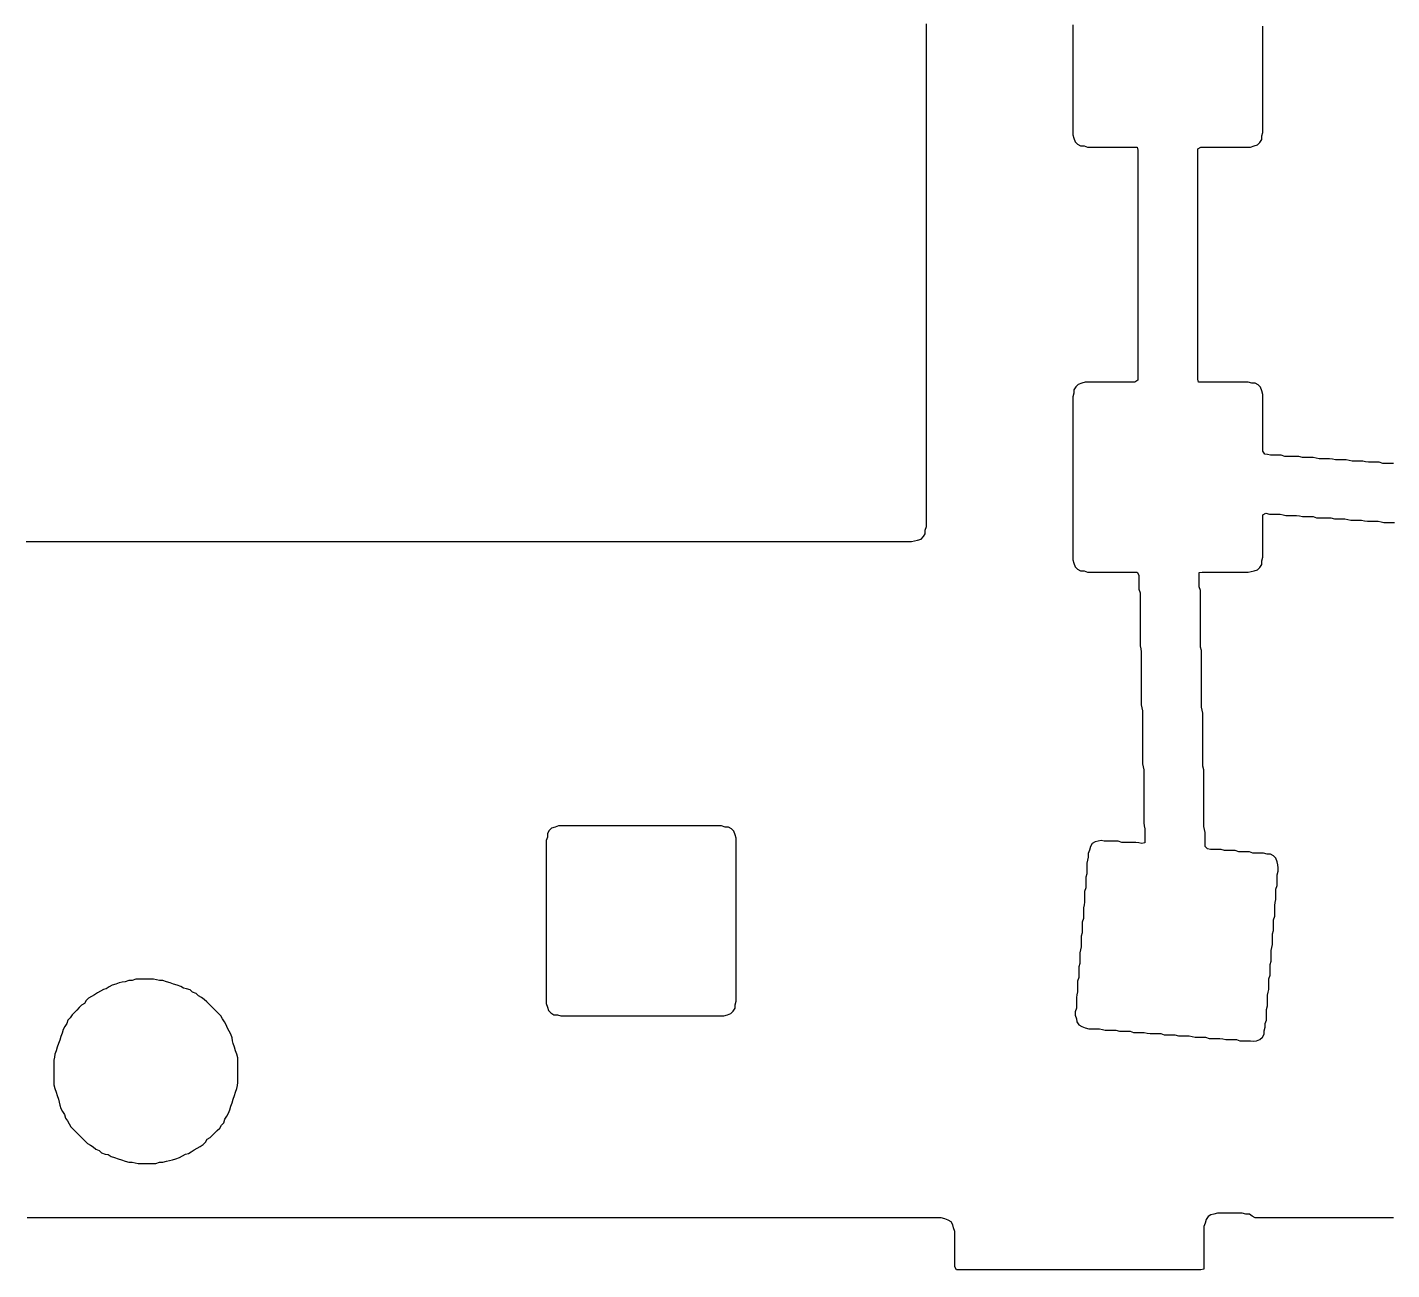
# Model space of a CAD drawing. Header units: metres. Extents: x 1 to 276, y -106 to -1.
# Drawn here: x 55.5 to 113.2, y -106.4 to -53.8 of the extents above; entities that cross this region are included whole.
import ezdxf

# ---------------------------------------------------------------- set-up
doc = ezdxf.new("R2010")
doc.units = ezdxf.units.M

msp = doc.modelspace()

# ---------------------------------------------------------------- linework, layer by layer
at = {"layer": 'PORON'}
for points in [[(55.4, -75.525), (55.55, -75.525), (55.7, -75.525), (55.85, -75.525), (56, -75.525), (56.15, -75.525), (56.3, -75.525), (56.45, -75.525), (56.6, -75.525), (56.75, -75.525), (56.9, -75.525), (57.05, -75.525), (57.2, -75.525), (57.35, -75.525), (57.5, -75.525), (57.65, -75.525), (57.8, -75.525), (57.95, -75.525), (58.1, -75.525), (58.25, -75.525), (58.4, -75.525), (58.55, -75.525), (58.7, -75.525), (58.85, -75.525), (59, -75.525), (59.15, -75.525), (59.3, -75.525), (59.45, -75.525), (59.6, -75.525), (59.75, -75.525), (59.9, -75.525), (60.05, -75.525), (60.2, -75.525), (60.35, -75.525), (60.5, -75.525), (60.65, -75.525), (60.8, -75.525), (60.95, -75.525), (61.1, -75.525), (61.25, -75.525), (61.4, -75.525), (61.55, -75.525), (61.7, -75.525), (61.85, -75.525), (62, -75.525), (62.15, -75.525), (62.3, -75.525), (62.45, -75.525), (62.6, -75.525), (62.75, -75.525), (62.9, -75.525), (63.05, -75.525), (63.2, -75.525), (63.35, -75.525), (63.5, -75.525), (63.65, -75.525), (63.8, -75.525), (63.95, -75.525), (64.1, -75.525), (64.25, -75.525), (64.4, -75.525), (64.55, -75.525), (64.7, -75.525), (64.85, -75.525), (65, -75.525), (65.15, -75.525), (65.3, -75.525), (65.45, -75.525), (65.6, -75.525), (65.75, -75.525), (65.9, -75.525), (66.05, -75.525), (66.2, -75.525), (66.35, -75.525), (66.5, -75.525), (66.65, -75.525), (66.8, -75.525), (66.95, -75.525), (67.1, -75.525), (67.25, -75.525), (67.4, -75.525), (67.55, -75.525), (67.7, -75.525), (67.85, -75.525), (68, -75.525), (68.15, -75.525), (68.3, -75.525), (68.45, -75.525), (68.6, -75.525), (68.75, -75.525), (68.9, -75.525), (69.05, -75.525), (69.2, -75.525), (69.35, -75.525), (69.5, -75.525), (69.65, -75.525), (69.8, -75.525), (69.95, -75.525), (70.1, -75.525), (70.25, -75.525), (70.4, -75.525), (70.55, -75.525), (70.7, -75.525), (70.85, -75.525), (71, -75.525), (71.15, -75.525), (71.3, -75.525), (71.45, -75.525), (71.6, -75.525), (71.75, -75.525), (71.9, -75.525), (72.05, -75.525), (72.2, -75.525), (72.35, -75.525), (72.5, -75.525), (72.65, -75.525), (72.8, -75.525), (72.95, -75.525), (73.1, -75.525), (73.25, -75.525), (73.4, -75.525), (73.55, -75.525), (73.7, -75.525), (73.85, -75.525), (74, -75.525), (74.15, -75.525), (74.3, -75.525), (74.45, -75.525), (74.6, -75.525), (74.75, -75.525), (74.9, -75.525), (75.05, -75.525), (75.2, -75.525), (75.35, -75.525), (75.5, -75.525), (75.65, -75.525), (75.8, -75.525), (75.95, -75.525), (76.1, -75.525), (76.25, -75.525), (76.4, -75.525), (76.55, -75.525), (76.7, -75.525), (76.85, -75.525), (77, -75.525), (77.15, -75.525), (77.3, -75.525), (77.45, -75.525), (77.6, -75.525), (77.75, -75.525), (77.9, -75.525), (78.05, -75.525), (78.2, -75.525), (78.35, -75.525), (78.5, -75.525), (78.65, -75.525), (78.8, -75.525), (78.95, -75.525), (79.1, -75.525), (79.25, -75.525), (79.4, -75.525), (79.55, -75.525), (79.7, -75.525), (79.85, -75.525), (80, -75.525), (80.15, -75.525), (80.3, -75.525), (80.45, -75.525), (80.6, -75.525), (80.75, -75.525), (80.9, -75.525), (81.05, -75.525), (81.2, -75.525), (81.35, -75.525), (81.5, -75.525), (81.65, -75.525), (81.8, -75.525), (81.95, -75.525), (82.1, -75.525), (82.25, -75.525), (82.4, -75.525), (82.55, -75.525), (82.7, -75.525), (82.85, -75.525), (83, -75.525), (83.15, -75.525), (83.3, -75.525), (83.45, -75.525), (83.6, -75.525), (83.75, -75.525), (83.9, -75.525), (84.05, -75.525), (84.2, -75.525), (84.35, -75.525), (84.5, -75.525), (84.65, -75.525), (84.8, -75.525), (84.95, -75.525), (85.1, -75.525), (85.25, -75.525), (85.4, -75.525), (85.55, -75.525), (85.7, -75.525), (85.85, -75.525), (86, -75.525), (86.15, -75.525), (86.3, -75.525), (86.45, -75.525), (86.6, -75.525), (86.75, -75.525), (86.9, -75.525), (87.05, -75.525), (87.2, -75.525), (87.35, -75.525), (87.5, -75.525), (87.65, -75.525), (87.8, -75.525), (87.95, -75.525), (88.1, -75.525), (88.25, -75.525), (88.4, -75.525), (88.55, -75.525), (88.7, -75.525), (88.85, -75.525), (89, -75.525), (89.15, -75.525), (89.3, -75.525), (89.45, -75.525), (89.6, -75.525), (89.75, -75.525), (89.9, -75.525), (90.05, -75.525), (90.2, -75.525), (90.35, -75.525), (90.5, -75.525), (90.65, -75.525), (90.8, -75.525), (90.95, -75.525), (91.1, -75.525), (91.25, -75.525), (91.4, -75.525), (91.55, -75.525), (91.7, -75.525), (91.85, -75.525), (92, -75.525), (92.15, -75.525), (92.3, -75.525), (92.45, -75.525), (92.6, -75.525), (92.75, -75.525), (92.9, -75.525), (93.025, -75.5), (93.15, -75.475), (93.3, -75.425), (93.4, -75.325), (93.475, -75.2), (93.475, -75.05), (93.525, -74.9), (93.525, -74.75), (93.525, -74.6), (93.525, -74.45), (93.525, -74.3), (93.525, -74.15), (93.525, -74), (93.525, -73.85), (93.525, -73.7), (93.525, -73.55), (93.525, -73.4), (93.525, -73.25), (93.525, -73.1), (93.525, -72.95), (93.525, -72.8), (93.525, -72.65), (93.525, -72.5), (93.525, -72.35), (93.525, -72.2), (93.525, -72.05), (93.525, -71.9), (93.525, -71.75), (93.525, -71.6), (93.525, -71.45), (93.525, -71.3), (93.525, -71.15), (93.525, -71), (93.525, -70.85), (93.525, -70.7), (93.525, -70.55), (93.525, -70.4), (93.525, -70.25), (93.525, -70.1), (93.525, -69.95), (93.525, -69.8), (93.525, -69.65), (93.525, -69.5), (93.525, -69.35), (93.525, -69.2), (93.525, -69.05), (93.525, -68.9), (93.525, -68.75), (93.525, -68.6), (93.525, -68.45), (93.525, -68.3), (93.525, -68.15), (93.525, -68), (93.525, -67.85), (93.525, -67.7), (93.525, -67.55), (93.525, -67.4), (93.525, -67.25), (93.525, -67.1), (93.525, -66.95), (93.525, -66.8), (93.525, -66.65), (93.525, -66.5), (93.525, -66.35), (93.525, -66.2), (93.525, -66.05), (93.525, -65.9), (93.525, -65.75), (93.525, -65.6), (93.525, -65.45), (93.525, -65.3), (93.525, -65.15), (93.525, -65), (93.525, -64.85), (93.525, -64.7), (93.525, -64.55), (93.525, -64.4), (93.525, -64.25), (93.525, -64.1), (93.525, -63.95), (93.525, -63.8), (93.525, -63.65), (93.525, -63.5), (93.525, -63.35), (93.525, -63.2), (93.525, -63.05), (93.525, -62.9), (93.525, -62.75), (93.525, -62.6), (93.525, -62.45), (93.525, -62.3), (93.525, -62.15), (93.525, -62), (93.525, -61.85), (93.525, -61.7), (93.525, -61.55), (93.525, -61.4), (93.525, -61.25), (93.525, -61.1), (93.525, -60.95), (93.525, -60.8), (93.525, -60.65), (93.525, -60.5), (93.525, -60.35), (93.525, -60.2), (93.525, -60.05), (93.525, -59.9), (93.525, -59.75), (93.525, -59.6), (93.525, -59.45), (93.525, -59.3), (93.525, -59.15), (93.525, -59), (93.525, -58.85), (93.525, -58.7), (93.525, -58.55), (93.525, -58.4), (93.525, -58.25), (93.525, -58.1), (93.525, -57.95), (93.525, -57.8), (93.525, -57.65), (93.525, -57.5), (93.525, -57.35), (93.525, -57.2), (93.525, -57.05), (93.525, -56.9), (93.525, -56.75), (93.525, -56.6), (93.525, -56.45), (93.525, -56.3), (93.525, -56.15), (93.525, -56), (93.525, -55.85), (93.525, -55.7), (93.525, -55.55), (93.525, -55.4), (93.525, -55.25), (93.525, -55.1), (93.525, -54.95), (93.525, -54.8), (93.525, -54.65), (93.525, -54.5), (93.525, -54.35), (93.525, -54.2), (93.525, -54.05), (93.525, -53.9), (93.525, -53.75), (93.525, -53.6)], [(99.725, -53.65), (99.725, -53.8), (99.725, -53.95), (99.725, -54.1), (99.725, -54.25), (99.725, -54.4), (99.725, -54.55), (99.725, -54.7), (99.725, -54.85), (99.725, -55), (99.725, -55.15), (99.725, -55.3), (99.725, -55.45), (99.725, -55.6), (99.725, -55.75), (99.725, -55.9), (99.725, -56.05), (99.725, -56.2), (99.725, -56.35), (99.725, -56.5), (99.725, -56.65), (99.725, -56.8), (99.725, -56.95), (99.725, -57.1), (99.725, -57.25), (99.725, -57.4), (99.725, -57.55), (99.725, -57.7), (99.725, -57.85), (99.725, -58), (99.725, -58.15), (99.725, -58.3), (99.775, -58.45), (99.825, -58.6), (99.925, -58.7), (100.05, -58.775), (100.2, -58.775), (100.35, -58.825), (100.5, -58.825), (100.65, -58.825), (100.8, -58.825), (100.95, -58.825), (101.1, -58.825), (101.25, -58.825), (101.4, -58.825), (101.55, -58.825), (101.7, -58.825), (101.85, -58.825), (102, -58.825), (102.15, -58.825), (102.3, -58.825), (102.45, -58.825), (102.475, -58.95), (102.475, -59.1), (102.475, -59.25), (102.475, -59.4), (102.475, -59.55), (102.475, -59.7), (102.475, -59.85), (102.475, -60), (102.475, -60.15), (102.475, -60.3), (102.475, -60.45), (102.475, -60.6), (102.475, -60.75), (102.475, -60.9), (102.475, -61.05), (102.475, -61.2), (102.475, -61.35), (102.475, -61.5), (102.475, -61.65), (102.475, -61.8), (102.475, -61.95), (102.475, -62.1), (102.475, -62.25), (102.475, -62.4), (102.475, -62.55), (102.475, -62.7), (102.475, -62.85), (102.475, -63), (102.475, -63.15), (102.475, -63.3), (102.475, -63.45), (102.475, -63.6), (102.475, -63.75), (102.475, -63.9), (102.475, -64.05), (102.475, -64.2), (102.475, -64.35), (102.475, -64.5), (102.475, -64.65), (102.475, -64.8), (102.475, -64.95), (102.475, -65.1), (102.475, -65.25), (102.475, -65.4), (102.475, -65.55), (102.475, -65.7), (102.475, -65.85), (102.475, -66), (102.475, -66.15), (102.475, -66.3), (102.475, -66.45), (102.475, -66.6), (102.475, -66.75), (102.475, -66.9), (102.475, -67.05), (102.475, -67.2), (102.475, -67.35), (102.475, -67.5), (102.475, -67.65), (102.475, -67.8), (102.475, -67.95), (102.475, -68.1), (102.475, -68.25), (102.475, -68.4), (102.475, -68.55), (102.475, -68.7), (102.35, -68.775), (102.2, -68.775), (102.05, -68.775), (101.9, -68.775), (101.75, -68.775), (101.6, -68.775), (101.45, -68.775), (101.3, -68.775), (101.15, -68.775), (101, -68.775), (100.85, -68.775), (100.7, -68.775), (100.55, -68.775), (100.4, -68.775), (100.25, -68.775), (100.1, -68.825), (99.95, -68.875), (99.85, -68.975), (99.775, -69.1), (99.775, -69.25), (99.725, -69.4), (99.725, -69.55), (99.725, -69.7), (99.725, -69.85), (99.725, -70), (99.725, -70.15), (99.725, -70.3), (99.725, -70.45), (99.725, -70.6), (99.725, -70.75), (99.725, -70.9), (99.725, -71.05), (99.725, -71.2), (99.725, -71.35), (99.725, -71.5), (99.725, -71.65), (99.725, -71.8), (99.725, -71.95), (99.725, -72.1), (99.725, -72.25), (99.725, -72.4), (99.725, -72.55), (99.725, -72.7), (99.725, -72.85), (99.725, -73), (99.725, -73.15), (99.725, -73.3), (99.725, -73.45), (99.725, -73.6), (99.725, -73.75), (99.725, -73.9), (99.725, -74.05), (99.725, -74.2), (99.725, -74.35), (99.725, -74.5), (99.725, -74.65), (99.725, -74.8), (99.725, -74.95), (99.725, -75.1), (99.725, -75.25), (99.725, -75.4), (99.725, -75.55), (99.725, -75.7), (99.725, -75.85), (99.725, -76), (99.725, -76.15), (99.725, -76.3), (99.775, -76.45), (99.825, -76.6), (99.925, -76.7), (100.05, -76.775), (100.2, -76.775), (100.35, -76.825), (100.5, -76.825), (100.65, -76.825), (100.8, -76.825), (100.95, -76.825), (101.1, -76.825), (101.25, -76.825), (101.4, -76.825), (101.55, -76.825), (101.7, -76.825), (101.85, -76.825), (102, -76.825), (102.15, -76.825), (102.3, -76.825), (102.45, -76.825), (102.525, -76.95), (102.525, -77.1), (102.525, -77.25), (102.525, -77.4), (102.525, -77.55), (102.575, -77.7), (102.575, -77.85), (102.575, -78), (102.575, -78.15), (102.575, -78.3), (102.575, -78.45), (102.575, -78.6), (102.575, -78.75), (102.575, -78.9), (102.575, -79.05), (102.575, -79.2), (102.575, -79.35), (102.575, -79.5), (102.575, -79.65), (102.575, -79.8), (102.575, -79.95), (102.6, -80.075), (102.625, -80.2), (102.625, -80.35), (102.625, -80.5), (102.625, -80.65), (102.625, -80.8), (102.625, -80.95), (102.625, -81.1), (102.625, -81.25), (102.625, -81.4), (102.625, -81.55), (102.625, -81.7), (102.625, -81.85), (102.625, -82), (102.625, -82.15), (102.625, -82.3), (102.625, -82.45), (102.65, -82.575), (102.675, -82.7), (102.675, -82.85), (102.675, -83), (102.675, -83.15), (102.675, -83.3), (102.675, -83.45), (102.675, -83.6), (102.675, -83.75), (102.675, -83.9), (102.675, -84.05), (102.675, -84.2), (102.675, -84.35), (102.675, -84.5), (102.675, -84.65), (102.675, -84.8), (102.675, -84.95), (102.7, -85.075), (102.725, -85.2), (102.725, -85.35), (102.725, -85.5), (102.725, -85.65), (102.725, -85.8), (102.725, -85.95), (102.725, -86.1), (102.725, -86.25), (102.725, -86.4), (102.725, -86.55), (102.725, -86.7), (102.725, -86.85), (102.725, -87), (102.725, -87.15), (102.725, -87.3), (102.725, -87.45), (102.75, -87.575), (102.775, -87.7), (102.775, -87.85), (102.775, -88), (102.775, -88.15), (102.775, -88.3), (102.65, -88.325), (102.525, -88.3), (102.4, -88.275), (102.25, -88.275), (102.1, -88.275), (101.95, -88.275), (101.8, -88.275), (101.65, -88.225), (101.5, -88.225), (101.35, -88.225), (101.2, -88.225), (101.05, -88.225), (100.925, -88.2), (100.8, -88.225), (100.675, -88.25), (100.55, -88.325), (100.475, -88.45), (100.425, -88.6), (100.375, -88.75), (100.375, -88.9), (100.35, -89.025), (100.325, -89.15), (100.325, -89.3), (100.325, -89.45), (100.325, -89.6), (100.275, -89.75), (100.275, -89.9), (100.275, -90.05), (100.275, -90.2), (100.225, -90.35), (100.225, -90.5), (100.225, -90.65), (100.225, -90.8), (100.2, -90.925), (100.175, -91.05), (100.175, -91.2), (100.175, -91.35), (100.175, -91.5), (100.125, -91.65), (100.125, -91.8), (100.125, -91.95), (100.125, -92.1), (100.075, -92.25), (100.075, -92.4), (100.075, -92.55), (100.075, -92.7), (100.05, -92.825), (100.025, -92.95), (100.025, -93.1), (100.025, -93.25), (100.025, -93.4), (99.975, -93.55), (99.975, -93.7), (99.975, -93.85), (99.975, -94), (99.925, -94.15), (99.925, -94.3), (99.925, -94.45), (99.925, -94.6), (99.9, -94.725), (99.875, -94.85), (99.875, -95), (99.875, -95.15), (99.875, -95.3), (99.825, -95.45), (99.825, -95.6), (99.875, -95.75), (99.9, -95.875), (99.975, -96), (100.1, -96.075), (100.25, -96.125), (100.4, -96.175), (100.55, -96.175), (100.7, -96.175), (100.85, -96.175), (100.975, -96.2), (101.1, -96.225), (101.25, -96.225), (101.4, -96.225), (101.55, -96.225), (101.7, -96.275), (101.85, -96.275), (102, -96.275), (102.15, -96.275), (102.3, -96.325), (102.45, -96.325), (102.6, -96.325), (102.75, -96.325), (102.875, -96.35), (103, -96.375), (103.15, -96.375), (103.3, -96.375), (103.45, -96.375), (103.6, -96.425), (103.75, -96.425), (103.9, -96.425), (104.05, -96.425), (104.2, -96.475), (104.35, -96.475), (104.5, -96.475), (104.65, -96.475), (104.775, -96.5), (104.9, -96.525), (105.05, -96.525), (105.2, -96.525), (105.35, -96.525), (105.5, -96.575), (105.65, -96.575), (105.8, -96.575), (105.95, -96.575), (106.075, -96.6), (106.2, -96.625), (106.35, -96.625), (106.5, -96.625), (106.65, -96.625), (106.8, -96.675), (106.95, -96.675), (107.1, -96.675), (107.25, -96.675), (107.375, -96.7), (107.5, -96.675), (107.65, -96.625), (107.75, -96.525), (107.825, -96.4), (107.825, -96.25), (107.875, -96.1), (107.875, -95.95), (107.925, -95.8), (107.925, -95.65), (107.925, -95.5), (107.925, -95.35), (107.975, -95.2), (107.975, -95.05), (107.975, -94.9), (107.975, -94.75), (108, -94.625), (108.025, -94.5), (108.025, -94.35), (108.025, -94.2), (108.025, -94.05), (108.075, -93.9), (108.075, -93.75), (108.075, -93.6), (108.075, -93.45), (108.125, -93.3), (108.125, -93.15), (108.125, -93), (108.125, -92.85), (108.15, -92.725), (108.175, -92.6), (108.175, -92.45), (108.175, -92.3), (108.175, -92.15), (108.225, -92), (108.225, -91.85), (108.225, -91.7), (108.225, -91.55), (108.275, -91.4), (108.275, -91.25), (108.275, -91.1), (108.275, -90.95), (108.3, -90.825), (108.325, -90.7), (108.325, -90.55), (108.325, -90.4), (108.325, -90.25), (108.375, -90.1), (108.375, -89.95), (108.375, -89.8), (108.375, -89.65), (108.425, -89.5), (108.425, -89.35), (108.4, -89.225), (108.375, -89.1), (108.325, -88.95), (108.225, -88.85), (108.1, -88.775), (107.95, -88.775), (107.8, -88.725), (107.65, -88.725), (107.5, -88.725), (107.35, -88.725), (107.2, -88.675), (107.05, -88.675), (106.9, -88.675), (106.75, -88.675), (106.6, -88.625), (106.45, -88.625), (106.3, -88.625), (106.15, -88.625), (106, -88.575), (105.85, -88.575), (105.7, -88.575), (105.55, -88.575), (105.425, -88.55), (105.325, -88.45), (105.325, -88.3), (105.325, -88.15), (105.325, -88), (105.325, -87.85), (105.3, -87.725), (105.275, -87.6), (105.275, -87.45), (105.275, -87.3), (105.275, -87.15), (105.275, -87), (105.275, -86.85), (105.275, -86.7), (105.275, -86.55), (105.275, -86.4), (105.275, -86.25), (105.275, -86.1), (105.275, -85.95), (105.275, -85.8), (105.275, -85.65), (105.275, -85.5), (105.275, -85.35), (105.275, -85.2), (105.225, -85.05), (105.225, -84.9), (105.225, -84.75), (105.225, -84.6), (105.225, -84.45), (105.225, -84.3), (105.225, -84.15), (105.225, -84), (105.225, -83.85), (105.225, -83.7), (105.225, -83.55), (105.225, -83.4), (105.225, -83.25), (105.225, -83.1), (105.225, -82.95), (105.225, -82.8), (105.2, -82.675), (105.175, -82.55), (105.175, -82.4), (105.175, -82.25), (105.175, -82.1), (105.175, -81.95), (105.175, -81.8), (105.175, -81.65), (105.175, -81.5), (105.175, -81.35), (105.175, -81.2), (105.175, -81.05), (105.175, -80.9), (105.175, -80.75), (105.175, -80.6), (105.175, -80.45), (105.175, -80.3), (105.175, -80.15), (105.125, -80), (105.125, -79.85), (105.125, -79.7), (105.125, -79.55), (105.125, -79.4), (105.125, -79.25), (105.125, -79.1), (105.125, -78.95), (105.125, -78.8), (105.125, -78.65), (105.125, -78.5), (105.125, -78.35), (105.125, -78.2), (105.125, -78.05), (105.125, -77.9), (105.125, -77.75), (105.125, -77.6), (105.075, -77.45), (105.075, -77.3), (105.075, -77.15), (105.075, -77), (105.075, -76.85), (105.2, -76.825), (105.35, -76.825), (105.5, -76.825), (105.65, -76.825), (105.8, -76.825), (105.95, -76.825), (106.1, -76.825), (106.25, -76.825), (106.4, -76.825), (106.55, -76.825), (106.7, -76.825), (106.85, -76.825), (107, -76.825), (107.15, -76.825), (107.275, -76.8), (107.4, -76.775), (107.55, -76.725), (107.65, -76.625), (107.725, -76.5), (107.725, -76.35), (107.775, -76.2), (107.775, -76.05), (107.775, -75.9), (107.775, -75.75), (107.775, -75.6), (107.775, -75.45), (107.775, -75.3), (107.775, -75.15), (107.775, -75), (107.775, -74.85), (107.775, -74.7), (107.775, -74.55), (107.775, -74.4), (107.9, -74.325), (108.05, -74.375), (108.2, -74.375), (108.35, -74.375), (108.5, -74.375), (108.625, -74.4), (108.75, -74.425), (108.9, -74.425), (109.05, -74.425), (109.2, -74.425), (109.325, -74.45), (109.45, -74.475), (109.6, -74.475), (109.75, -74.475), (109.9, -74.475), (110.05, -74.525), (110.2, -74.525), (110.35, -74.525), (110.5, -74.525), (110.65, -74.525), (110.8, -74.575), (110.95, -74.575), (111.1, -74.575), (111.25, -74.575), (111.375, -74.6), (111.5, -74.625), (111.65, -74.625), (111.8, -74.625), (111.95, -74.625), (112.075, -74.65), (112.2, -74.675), (112.35, -74.675), (112.5, -74.675), (112.65, -74.675), (112.775, -74.7), (112.9, -74.725), (113.05, -74.725), (113.2, -74.725), (113.35, -74.725)], [(113.3, -72.225), (113.15, -72.225), (113, -72.225), (112.85, -72.225), (112.7, -72.175), (112.55, -72.175), (112.4, -72.175), (112.25, -72.175), (112.125, -72.15), (112, -72.125), (111.85, -72.125), (111.7, -72.125), (111.55, -72.125), (111.425, -72.1), (111.3, -72.075), (111.15, -72.075), (111, -72.075), (110.85, -72.075), (110.725, -72.05), (110.6, -72.025), (110.45, -72.025), (110.3, -72.025), (110.15, -72.025), (110.025, -72), (109.9, -71.975), (109.75, -71.975), (109.6, -71.975), (109.45, -71.975), (109.3, -71.925), (109.15, -71.925), (109, -71.925), (108.85, -71.925), (108.7, -71.925), (108.55, -71.875), (108.4, -71.875), (108.25, -71.875), (108.1, -71.875), (107.975, -71.85), (107.85, -71.825), (107.775, -71.7), (107.775, -71.55), (107.775, -71.4), (107.775, -71.25), (107.775, -71.1), (107.775, -70.95), (107.775, -70.8), (107.775, -70.65), (107.775, -70.5), (107.775, -70.35), (107.775, -70.2), (107.775, -70.05), (107.775, -69.9), (107.775, -69.75), (107.775, -69.6), (107.775, -69.45), (107.775, -69.3), (107.725, -69.15), (107.675, -69), (107.575, -68.9), (107.45, -68.825), (107.3, -68.825), (107.15, -68.775), (107, -68.775), (106.85, -68.775), (106.7, -68.775), (106.55, -68.775), (106.4, -68.775), (106.25, -68.775), (106.1, -68.775), (105.95, -68.775), (105.8, -68.775), (105.65, -68.775), (105.5, -68.775), (105.35, -68.775), (105.2, -68.775), (105.05, -68.775), (105.025, -68.65), (105.025, -68.5), (105.025, -68.35), (105.025, -68.2), (105.025, -68.05), (105.025, -67.9), (105.025, -67.75), (105.025, -67.6), (105.025, -67.45), (105.025, -67.3), (105.025, -67.15), (105.025, -67), (105.025, -66.85), (105.025, -66.7), (105.025, -66.55), (105.025, -66.4), (105.025, -66.25), (105.025, -66.1), (105.025, -65.95), (105.025, -65.8), (105.025, -65.65), (105.025, -65.5), (105.025, -65.35), (105.025, -65.2), (105.025, -65.05), (105.025, -64.9), (105.025, -64.75), (105.025, -64.6), (105.025, -64.45), (105.025, -64.3), (105.025, -64.15), (105.025, -64), (105.025, -63.85), (105.025, -63.7), (105.025, -63.55), (105.025, -63.4), (105.025, -63.25), (105.025, -63.1), (105.025, -62.95), (105.025, -62.8), (105.025, -62.65), (105.025, -62.5), (105.025, -62.35), (105.025, -62.2), (105.025, -62.05), (105.025, -61.9), (105.025, -61.75), (105.025, -61.6), (105.025, -61.45), (105.025, -61.3), (105.025, -61.15), (105.025, -61), (105.025, -60.85), (105.025, -60.7), (105.025, -60.55), (105.025, -60.4), (105.025, -60.25), (105.025, -60.1), (105.025, -59.95), (105.025, -59.8), (105.025, -59.65), (105.025, -59.5), (105.025, -59.35), (105.025, -59.2), (105.025, -59.05), (105.025, -58.9), (105.15, -58.825), (105.3, -58.825), (105.45, -58.825), (105.6, -58.825), (105.75, -58.825), (105.9, -58.825), (106.05, -58.825), (106.2, -58.825), (106.35, -58.825), (106.5, -58.825), (106.65, -58.825), (106.8, -58.825), (106.95, -58.825), (107.1, -58.825), (107.25, -58.825), (107.4, -58.775), (107.55, -58.725), (107.65, -58.625), (107.725, -58.5), (107.725, -58.35), (107.775, -58.2), (107.775, -58.05), (107.775, -57.9), (107.775, -57.75), (107.775, -57.6), (107.775, -57.45), (107.775, -57.3), (107.775, -57.15), (107.775, -57), (107.775, -56.85), (107.775, -56.7), (107.775, -56.55), (107.775, -56.4), (107.775, -56.25), (107.775, -56.1), (107.775, -55.95), (107.775, -55.8), (107.775, -55.65), (107.775, -55.5), (107.775, -55.35), (107.775, -55.2), (107.775, -55.05), (107.775, -54.9), (107.775, -54.75), (107.775, -54.6), (107.775, -54.45), (107.775, -54.3), (107.775, -54.15), (107.775, -54), (107.775, -53.85), (107.775, -53.7)], [(113.3, -104.175), (113.15, -104.175), (113, -104.175), (112.85, -104.175), (112.7, -104.175), (112.55, -104.175), (112.4, -104.175), (112.25, -104.175), (112.1, -104.175), (111.95, -104.175), (111.8, -104.175), (111.65, -104.175), (111.5, -104.175), (111.35, -104.175), (111.2, -104.175), (111.05, -104.175), (110.9, -104.175), (110.75, -104.175), (110.6, -104.175), (110.45, -104.175), (110.3, -104.175), (110.15, -104.175), (110, -104.175), (109.85, -104.175), (109.7, -104.175), (109.55, -104.175), (109.4, -104.175), (109.25, -104.175), (109.1, -104.175), (108.95, -104.175), (108.8, -104.175), (108.65, -104.175), (108.5, -104.175), (108.35, -104.175), (108.2, -104.175), (108.05, -104.175), (107.9, -104.175), (107.75, -104.175), (107.6, -104.175), (107.45, -104.175), (107.325, -104.1), (107.2, -104.025), (107.05, -104.025), (106.9, -103.975), (106.75, -103.975), (106.6, -103.975), (106.45, -103.975), (106.3, -103.975), (106.15, -103.975), (106, -103.975), (105.85, -103.975), (105.7, -104.025), (105.575, -104.05), (105.45, -104.125), (105.375, -104.25), (105.325, -104.4), (105.275, -104.55), (105.275, -104.7), (105.275, -104.85), (105.275, -105), (105.275, -105.15), (105.275, -105.3), (105.275, -105.45), (105.275, -105.6), (105.275, -105.75), (105.275, -105.9), (105.275, -106.05), (105.275, -106.2), (105.275, -106.35), (105.15, -106.375), (105, -106.375), (104.85, -106.375), (104.7, -106.375), (104.55, -106.375), (104.4, -106.375), (104.25, -106.375), (104.1, -106.375), (103.95, -106.375), (103.8, -106.375), (103.65, -106.375), (103.5, -106.375), (103.35, -106.375), (103.2, -106.375), (103.05, -106.375), (102.9, -106.375), (102.75, -106.375), (102.6, -106.375), (102.45, -106.375), (102.3, -106.375), (102.15, -106.375), (102, -106.375), (101.85, -106.375), (101.7, -106.375), (101.55, -106.375), (101.4, -106.375), (101.25, -106.375), (101.1, -106.375), (100.95, -106.375), (100.8, -106.375), (100.65, -106.375), (100.5, -106.375), (100.35, -106.375), (100.2, -106.375), (100.05, -106.375), (99.9, -106.375), (99.75, -106.375), (99.6, -106.375), (99.45, -106.375), (99.3, -106.375), (99.15, -106.375), (99, -106.375), (98.85, -106.375), (98.7, -106.375), (98.55, -106.375), (98.4, -106.375), (98.25, -106.375), (98.1, -106.375), (97.95, -106.375), (97.8, -106.375), (97.65, -106.375), (97.5, -106.375), (97.35, -106.375), (97.2, -106.375), (97.05, -106.375), (96.9, -106.375), (96.75, -106.375), (96.6, -106.375), (96.45, -106.375), (96.3, -106.375), (96.15, -106.375), (96, -106.375), (95.85, -106.375), (95.7, -106.375), (95.55, -106.375), (95.4, -106.375), (95.25, -106.375), (95.1, -106.375), (94.95, -106.375), (94.8, -106.375), (94.725, -106.25), (94.725, -106.1), (94.725, -105.95), (94.725, -105.8), (94.725, -105.65), (94.725, -105.5), (94.725, -105.35), (94.725, -105.2), (94.725, -105.05), (94.725, -104.9), (94.725, -104.75), (94.675, -104.6), (94.65, -104.475), (94.575, -104.35), (94.45, -104.275), (94.3, -104.225), (94.15, -104.175), (94, -104.175), (93.85, -104.175), (93.7, -104.175), (93.55, -104.175), (93.4, -104.175), (93.25, -104.175), (93.1, -104.175), (92.95, -104.175), (92.8, -104.175), (92.65, -104.175), (92.5, -104.175), (92.35, -104.175), (92.2, -104.175), (92.05, -104.175), (91.9, -104.175), (91.75, -104.175), (91.6, -104.175), (91.45, -104.175), (91.3, -104.175), (91.15, -104.175), (91, -104.175), (90.85, -104.175), (90.7, -104.175), (90.55, -104.175), (90.4, -104.175), (90.25, -104.175), (90.1, -104.175), (89.95, -104.175), (89.8, -104.175), (89.65, -104.175), (89.5, -104.175), (89.35, -104.175), (89.2, -104.175), (89.05, -104.175), (88.9, -104.175), (88.75, -104.175), (88.6, -104.175), (88.45, -104.175), (88.3, -104.175), (88.15, -104.175), (88, -104.175), (87.85, -104.175), (87.7, -104.175), (87.55, -104.175), (87.4, -104.175), (87.25, -104.175), (87.1, -104.175), (86.95, -104.175), (86.8, -104.175), (86.65, -104.175), (86.5, -104.175), (86.35, -104.175), (86.2, -104.175), (86.05, -104.175), (85.9, -104.175), (85.75, -104.175), (85.6, -104.175), (85.45, -104.175), (85.3, -104.175), (85.15, -104.175), (85, -104.175), (84.85, -104.175), (84.7, -104.175), (84.55, -104.175), (84.4, -104.175), (84.25, -104.175), (84.1, -104.175), (83.95, -104.175), (83.8, -104.175), (83.65, -104.175), (83.5, -104.175), (83.35, -104.175), (83.2, -104.175), (83.05, -104.175), (82.9, -104.175), (82.75, -104.175), (82.6, -104.175), (82.45, -104.175), (82.3, -104.175), (82.15, -104.175), (82, -104.175), (81.85, -104.175), (81.7, -104.175), (81.55, -104.175), (81.4, -104.175), (81.25, -104.175), (81.1, -104.175), (80.95, -104.175), (80.8, -104.175), (80.65, -104.175), (80.5, -104.175), (80.35, -104.175), (80.2, -104.175), (80.05, -104.175), (79.9, -104.175), (79.75, -104.175), (79.6, -104.175), (79.45, -104.175), (79.3, -104.175), (79.15, -104.175), (79, -104.175), (78.85, -104.175), (78.7, -104.175), (78.55, -104.175), (78.4, -104.175), (78.25, -104.175), (78.1, -104.175), (77.95, -104.175), (77.8, -104.175), (77.65, -104.175), (77.5, -104.175), (77.35, -104.175), (77.2, -104.175), (77.05, -104.175), (76.9, -104.175), (76.75, -104.175), (76.6, -104.175), (76.45, -104.175), (76.3, -104.175), (76.15, -104.175), (76, -104.175), (75.85, -104.175), (75.7, -104.175), (75.55, -104.175), (75.4, -104.175), (75.25, -104.175), (75.1, -104.175), (74.95, -104.175), (74.8, -104.175), (74.65, -104.175), (74.5, -104.175), (74.35, -104.175), (74.2, -104.175), (74.05, -104.175), (73.9, -104.175), (73.75, -104.175), (73.6, -104.175), (73.45, -104.175), (73.3, -104.175), (73.15, -104.175), (73, -104.175), (72.85, -104.175), (72.7, -104.175), (72.55, -104.175), (72.4, -104.175), (72.25, -104.175), (72.1, -104.175), (71.95, -104.175), (71.8, -104.175), (71.65, -104.175), (71.5, -104.175), (71.35, -104.175), (71.2, -104.175), (71.05, -104.175), (70.9, -104.175), (70.75, -104.175), (70.6, -104.175), (70.45, -104.175), (70.3, -104.175), (70.15, -104.175), (70, -104.175), (69.85, -104.175), (69.7, -104.175), (69.55, -104.175), (69.4, -104.175), (69.25, -104.175), (69.1, -104.175), (68.95, -104.175), (68.8, -104.175), (68.65, -104.175), (68.5, -104.175), (68.35, -104.175), (68.2, -104.175), (68.05, -104.175), (67.9, -104.175), (67.75, -104.175), (67.6, -104.175), (67.45, -104.175), (67.3, -104.175), (67.15, -104.175), (67, -104.175), (66.85, -104.175), (66.7, -104.175), (66.55, -104.175), (66.4, -104.175), (66.25, -104.175), (66.1, -104.175), (65.95, -104.175), (65.8, -104.175), (65.65, -104.175), (65.5, -104.175), (65.35, -104.175), (65.2, -104.175), (65.05, -104.175), (64.9, -104.175), (64.75, -104.175), (64.6, -104.175), (64.45, -104.175), (64.3, -104.175), (64.15, -104.175), (64, -104.175), (63.85, -104.175), (63.7, -104.175), (63.55, -104.175), (63.4, -104.175), (63.25, -104.175), (63.1, -104.175), (62.95, -104.175), (62.8, -104.175), (62.65, -104.175), (62.5, -104.175), (62.35, -104.175), (62.2, -104.175), (62.05, -104.175), (61.9, -104.175), (61.75, -104.175), (61.6, -104.175), (61.45, -104.175), (61.3, -104.175), (61.15, -104.175), (61, -104.175), (60.85, -104.175), (60.7, -104.175), (60.55, -104.175), (60.4, -104.175), (60.25, -104.175), (60.1, -104.175), (59.95, -104.175), (59.8, -104.175), (59.65, -104.175), (59.5, -104.175), (59.35, -104.175), (59.2, -104.175), (59.05, -104.175), (58.9, -104.175), (58.75, -104.175), (58.6, -104.175), (58.45, -104.175), (58.3, -104.175), (58.15, -104.175), (58, -104.175), (57.85, -104.175), (57.7, -104.175), (57.55, -104.175), (57.4, -104.175), (57.25, -104.175), (57.1, -104.175), (56.95, -104.175), (56.8, -104.175), (56.65, -104.175), (56.5, -104.175), (56.35, -104.175), (56.2, -104.175), (56.05, -104.175), (55.9, -104.175), (55.75, -104.175), (55.6, -104.175), (55.45, -104.175)]]:
    msp.add_lwpolyline(points, dxfattribs=at)
for points in [[(77.95, -87.575), (77.8, -87.625), (77.65, -87.675), (77.55, -87.775), (77.475, -87.9), (77.475, -88.05), (77.425, -88.2), (77.425, -88.35), (77.425, -88.5), (77.425, -88.65), (77.425, -88.8), (77.425, -88.95), (77.425, -89.1), (77.425, -89.25), (77.425, -89.4), (77.425, -89.55), (77.425, -89.7), (77.425, -89.85), (77.425, -90), (77.425, -90.15), (77.425, -90.3), (77.425, -90.45), (77.425, -90.6), (77.425, -90.75), (77.425, -90.9), (77.425, -91.05), (77.425, -91.2), (77.425, -91.35), (77.425, -91.5), (77.425, -91.65), (77.425, -91.8), (77.425, -91.95), (77.425, -92.1), (77.425, -92.25), (77.425, -92.4), (77.425, -92.55), (77.425, -92.7), (77.425, -92.85), (77.425, -93), (77.425, -93.15), (77.425, -93.3), (77.425, -93.45), (77.425, -93.6), (77.425, -93.75), (77.425, -93.9), (77.425, -94.05), (77.425, -94.2), (77.425, -94.35), (77.425, -94.5), (77.425, -94.65), (77.425, -94.8), (77.425, -94.95), (77.425, -95.1), (77.475, -95.25), (77.525, -95.4), (77.625, -95.5), (77.75, -95.575), (77.9, -95.575), (78.05, -95.625), (78.2, -95.625), (78.35, -95.625), (78.5, -95.625), (78.65, -95.625), (78.8, -95.625), (78.95, -95.625), (79.1, -95.625), (79.25, -95.625), (79.4, -95.625), (79.55, -95.625), (79.7, -95.625), (79.85, -95.625), (80, -95.625), (80.15, -95.625), (80.3, -95.625), (80.45, -95.625), (80.6, -95.625), (80.75, -95.625), (80.9, -95.625), (81.05, -95.625), (81.2, -95.625), (81.35, -95.625), (81.5, -95.625), (81.65, -95.625), (81.8, -95.625), (81.95, -95.625), (82.1, -95.625), (82.25, -95.625), (82.4, -95.625), (82.55, -95.625), (82.7, -95.625), (82.85, -95.625), (83, -95.625), (83.15, -95.625), (83.3, -95.625), (83.45, -95.625), (83.6, -95.625), (83.75, -95.625), (83.9, -95.625), (84.05, -95.625), (84.2, -95.625), (84.35, -95.625), (84.5, -95.625), (84.65, -95.625), (84.8, -95.625), (84.95, -95.625), (85.1, -95.575), (85.25, -95.525), (85.35, -95.425), (85.425, -95.3), (85.425, -95.15), (85.475, -95), (85.475, -94.85), (85.475, -94.7), (85.475, -94.55), (85.475, -94.4), (85.475, -94.25), (85.475, -94.1), (85.475, -93.95), (85.475, -93.8), (85.475, -93.65), (85.475, -93.5), (85.475, -93.35), (85.475, -93.2), (85.475, -93.05), (85.475, -92.9), (85.475, -92.75), (85.475, -92.6), (85.475, -92.45), (85.475, -92.3), (85.475, -92.15), (85.475, -92), (85.475, -91.85), (85.475, -91.7), (85.475, -91.55), (85.475, -91.4), (85.475, -91.25), (85.475, -91.1), (85.475, -90.95), (85.475, -90.8), (85.475, -90.65), (85.475, -90.5), (85.475, -90.35), (85.475, -90.2), (85.475, -90.05), (85.475, -89.9), (85.475, -89.75), (85.475, -89.6), (85.475, -89.45), (85.475, -89.3), (85.475, -89.15), (85.475, -89), (85.475, -88.85), (85.475, -88.7), (85.475, -88.55), (85.475, -88.4), (85.475, -88.25), (85.475, -88.1), (85.425, -87.95), (85.375, -87.8), (85.275, -87.7), (85.15, -87.625), (85, -87.625), (84.85, -87.575), (84.7, -87.575), (84.55, -87.575), (84.4, -87.575), (84.25, -87.575), (84.1, -87.575), (83.95, -87.575), (83.8, -87.575), (83.65, -87.575), (83.5, -87.575), (83.35, -87.575), (83.2, -87.575), (83.05, -87.575), (82.9, -87.575), (82.75, -87.575), (82.6, -87.575), (82.45, -87.575), (82.3, -87.575), (82.15, -87.575), (82, -87.575), (81.85, -87.575), (81.7, -87.575), (81.55, -87.575), (81.4, -87.575), (81.25, -87.575), (81.1, -87.575), (80.95, -87.575), (80.8, -87.575), (80.65, -87.575), (80.5, -87.575), (80.35, -87.575), (80.2, -87.575), (80.05, -87.575), (79.9, -87.575), (79.75, -87.575), (79.6, -87.575), (79.45, -87.575), (79.3, -87.575), (79.15, -87.575), (79, -87.575), (78.85, -87.575), (78.7, -87.575), (78.55, -87.575), (78.4, -87.575), (78.25, -87.575), (78.1, -87.575), (77.95, -87.575)], [(60.05, -94.075), (59.9, -94.125), (59.75, -94.125), (59.6, -94.175), (59.475, -94.2), (59.35, -94.225), (59.2, -94.275), (59.05, -94.325), (58.925, -94.4), (58.8, -94.475), (58.675, -94.5), (58.55, -94.575), (58.425, -94.65), (58.3, -94.725), (58.175, -94.8), (58.05, -94.875), (57.95, -94.975), (57.875, -95.1), (57.75, -95.175), (57.65, -95.275), (57.55, -95.375), (57.45, -95.475), (57.35, -95.575), (57.275, -95.7), (57.175, -95.8), (57.125, -95.95), (57.05, -96.075), (56.975, -96.2), (56.925, -96.35), (56.875, -96.5), (56.825, -96.65), (56.775, -96.8), (56.725, -96.95), (56.675, -97.1), (56.625, -97.25), (56.6, -97.375), (56.575, -97.5), (56.575, -97.65), (56.575, -97.8), (56.575, -97.95), (56.575, -98.1), (56.575, -98.25), (56.575, -98.4), (56.575, -98.55), (56.625, -98.7), (56.675, -98.85), (56.725, -99), (56.775, -99.15), (56.8, -99.275), (56.825, -99.4), (56.875, -99.55), (56.95, -99.675), (57.025, -99.8), (57.075, -99.95), (57.15, -100.075), (57.225, -100.2), (57.3, -100.325), (57.4, -100.425), (57.5, -100.525), (57.6, -100.625), (57.7, -100.725), (57.8, -100.825), (57.9, -100.925), (58, -101.025), (58.125, -101.1), (58.25, -101.175), (58.35, -101.275), (58.5, -101.325), (58.6, -101.425), (58.75, -101.475), (58.875, -101.5), (59, -101.575), (59.15, -101.625), (59.3, -101.675), (59.45, -101.725), (59.6, -101.775), (59.75, -101.825), (59.9, -101.825), (60.025, -101.85), (60.15, -101.875), (60.3, -101.875), (60.45, -101.875), (60.6, -101.875), (60.75, -101.875), (60.9, -101.875), (61.05, -101.825), (61.2, -101.825), (61.35, -101.775), (61.475, -101.75), (61.6, -101.725), (61.75, -101.675), (61.9, -101.625), (62.025, -101.55), (62.15, -101.475), (62.275, -101.45), (62.4, -101.375), (62.525, -101.3), (62.65, -101.225), (62.775, -101.15), (62.9, -101.075), (63, -100.975), (63.075, -100.85), (63.2, -100.775), (63.3, -100.675), (63.4, -100.575), (63.5, -100.475), (63.6, -100.375), (63.675, -100.25), (63.775, -100.15), (63.825, -100), (63.9, -99.875), (63.975, -99.75), (64.025, -99.6), (64.075, -99.45), (64.125, -99.3), (64.175, -99.15), (64.225, -99), (64.275, -98.85), (64.325, -98.7), (64.35, -98.575), (64.375, -98.45), (64.375, -98.3), (64.375, -98.15), (64.375, -98), (64.375, -97.85), (64.375, -97.7), (64.375, -97.55), (64.375, -97.4), (64.325, -97.25), (64.275, -97.1), (64.225, -96.95), (64.175, -96.8), (64.15, -96.675), (64.125, -96.55), (64.075, -96.4), (64, -96.275), (63.925, -96.15), (63.875, -96), (63.8, -95.875), (63.725, -95.75), (63.65, -95.625), (63.55, -95.525), (63.45, -95.425), (63.35, -95.325), (63.25, -95.225), (63.15, -95.125), (63.05, -95.025), (62.95, -94.925), (62.825, -94.85), (62.7, -94.775), (62.6, -94.675), (62.45, -94.625), (62.35, -94.525), (62.2, -94.475), (62.075, -94.45), (61.95, -94.375), (61.8, -94.325), (61.65, -94.275), (61.5, -94.225), (61.35, -94.175), (61.2, -94.125), (61.05, -94.125), (60.925, -94.1), (60.8, -94.075), (60.65, -94.075), (60.5, -94.075), (60.35, -94.075), (60.2, -94.075), (60.05, -94.075)]]:
    msp.add_lwpolyline(points, close=True, dxfattribs=at)

doc.saveas('drawing.dxf')
